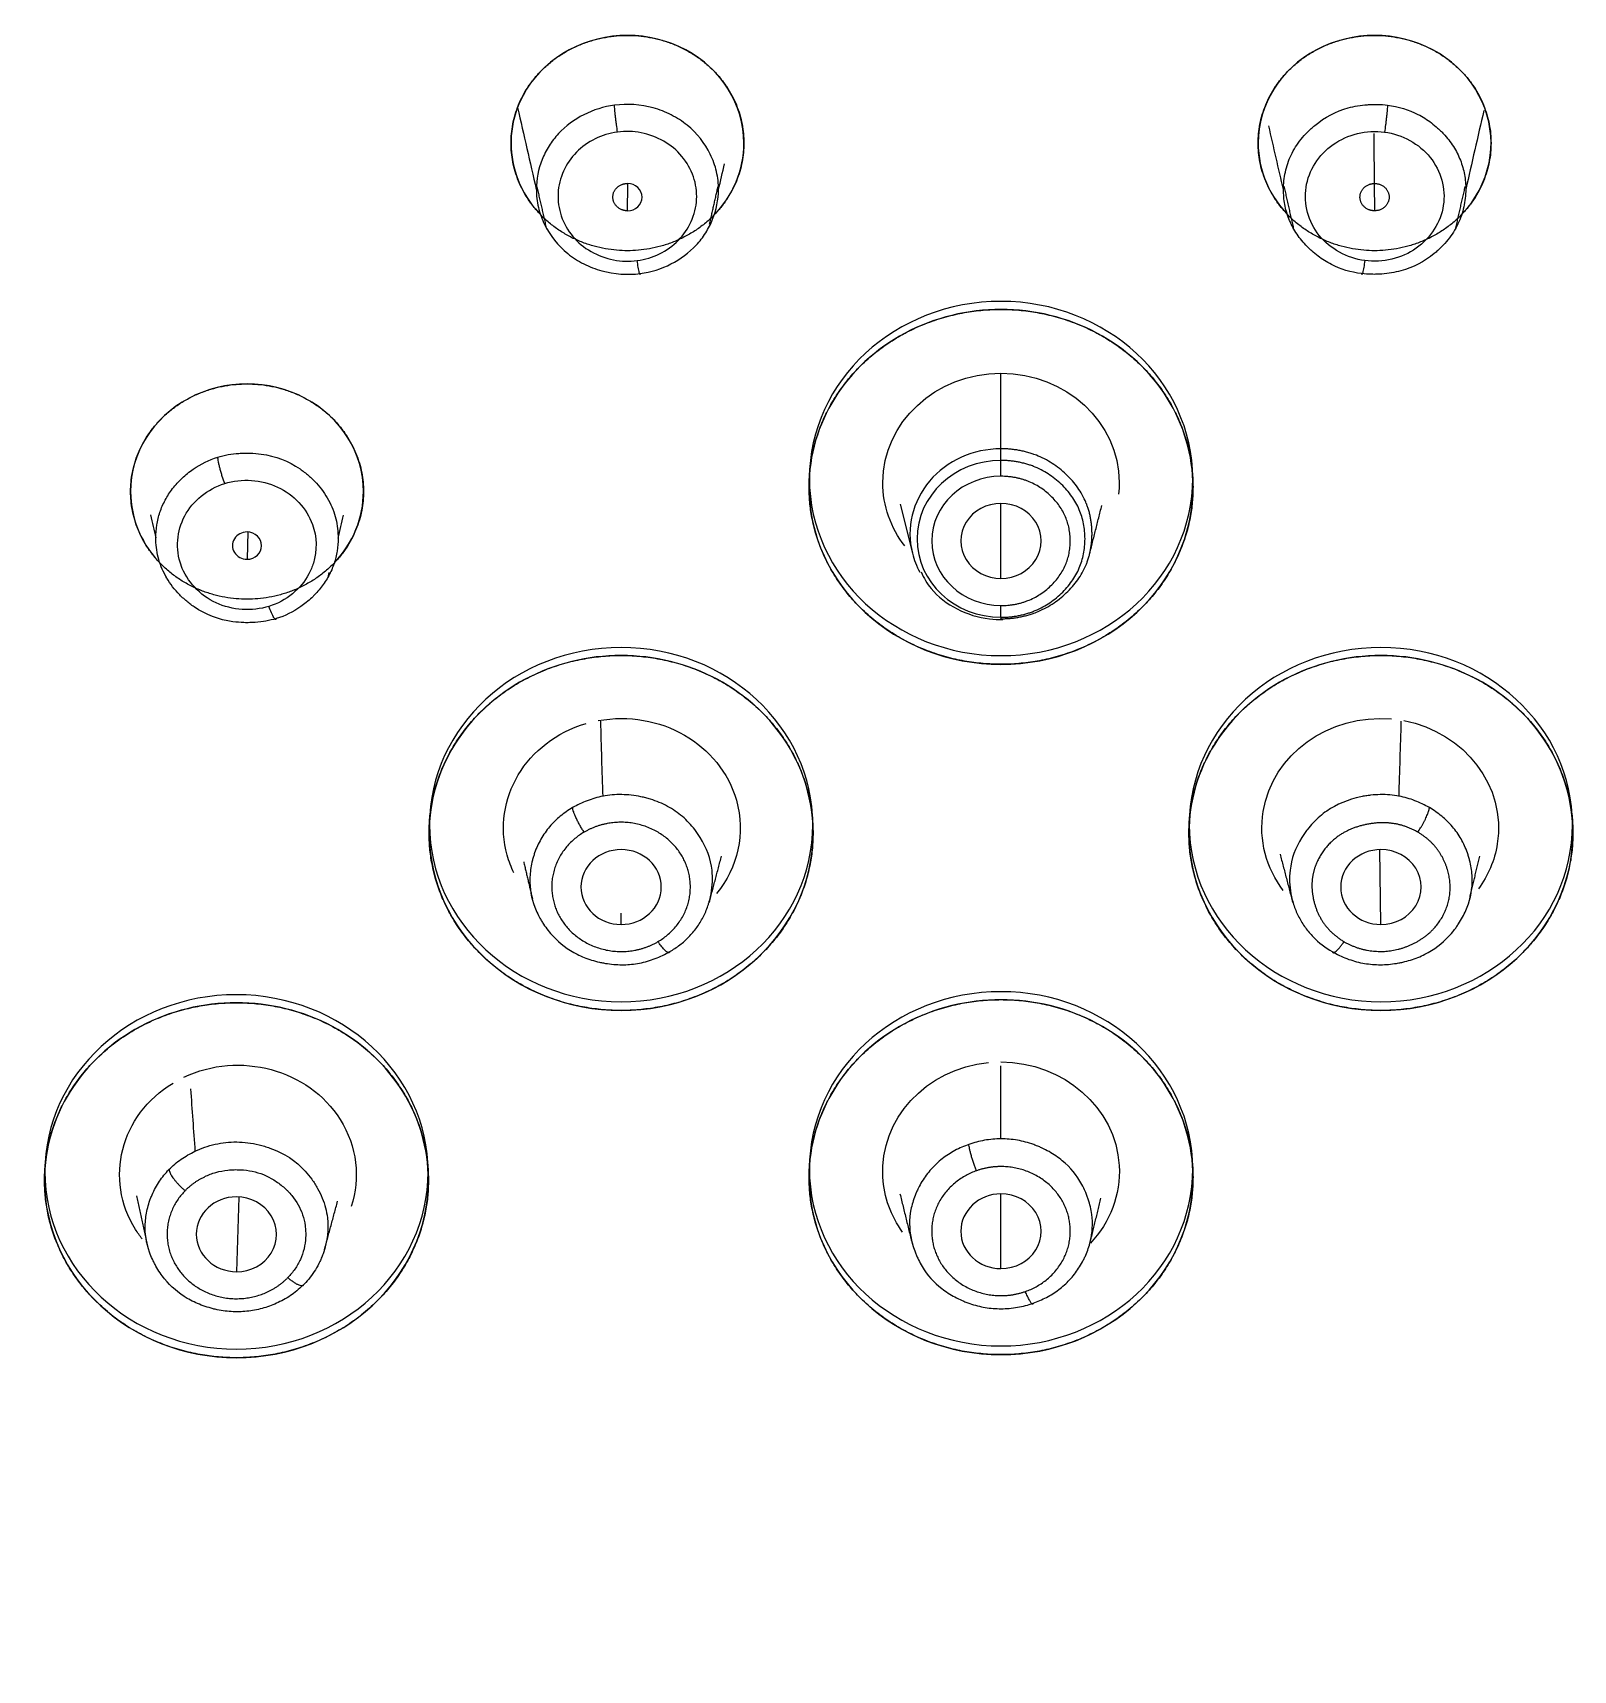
# Model space of a CAD drawing. Header units: millimetres. Extents: x 8883 to 11259, y -10160 to -6800.
# Drawn here: x 9721.85 to 9742.95, y -8362.38 to -8339.94 of the extents above; entities that cross this region are included whole.
import ezdxf

# ---------------------------------------------------------------- set-up
doc = ezdxf.new("R2010")
doc.units = ezdxf.units.MM
doc.layers.add('DIM', color=5, linetype='Continuous', lineweight=13)
doc.styles.add('ARIAL', font='arial.ttf')
doc.dimstyles.get("Standard").update_dxf_attribs({"dimtxt": 15, "dimasz": 15, "dimexe": 0.18, "dimexo": 0.0625, "dimgap": 4, "dimtad": 0, "dimdec": 1, "dimdsep": 46, "dimtxsty": 'ARIAL', "dimcen": 0, "dimclrd": 5, "dimclre": 5, "dimclrt": 5, "dimadec": 0, "dimazin": 0, "dimtfac": 1, "dimtdec": 1, "dimtofl": 0, "dimtmove": 0, "dimatfit": 3, "dimfxl": 1, "dimtolj": 1, "dimtzin": 0, "dimarcsym": 0})

# ---------------------------------------------------------------- blocks, each defined once
blk = doc.blocks.new('*D181')
at = {"layer": 'Defpoints', "color": 0, "transparency": 16777216}
for p in [(9790.112, -8262.466), (9790.112, -8375.129), (9680.114, -8375.98)]:
    blk.add_point(p, dxfattribs=at)
at = {"layer": 'DIM', "color": 5, "lineweight": -2, "transparency": 16777216}
for p, q in [((9680.114, -8375.917), (9680.114, -8262.286)), ((9698.114, -8262.466), (9711.106, -8262.466)), ((9772.112, -8262.466), (9759.12, -8262.466)), ((9790.112, -8375.067), (9790.112, -8262.286))]:
    blk.add_line(p, q, dxfattribs=at)
at = {"layer": 'DIM', "color": 5, "transparency": 16777216}
for points in [[(9698.114, -8259.466), (9698.114, -8265.466), (9680.114, -8262.466)], [(9772.112, -8259.466), (9772.112, -8265.466), (9790.112, -8262.466)]]:
    blk.add_solid(points, dxfattribs=at)
at = {"layer": 'DIM', "color": 5, "transparency": 16777216, "insert": (9735.113, -8262.466), "char_height": 18, "attachment_point": 5, "style": 'ARIAL'}
blk.add_mtext('\\A1;110', dxfattribs=at)
blk = doc.blocks.new('*D185')
at = {"layer": 'Defpoints', "color": 0, "transparency": 16777216}
for p in [(9678.596, -7626.145), (9989.37, -9683.127), (10114.894, -9683.127)]:
    blk.add_point(p, dxfattribs=at)
at = {"layer": 'DIM', "color": 5, "lineweight": -2, "transparency": 16777216}
for p, q in [((9678.658, -7626.145), (10115.074, -7626.145)), ((10114.894, -7644.145), (10114.894, -8614.508)), ((10114.894, -9665.127), (10114.894, -8694.764)), ((9989.433, -9683.127), (10115.074, -9683.127))]:
    blk.add_line(p, q, dxfattribs=at)
at = {"layer": 'DIM', "color": 5, "transparency": 16777216}
for points in [[(10111.894, -7644.145), (10117.894, -7644.145), (10114.894, -7626.145)], [(10111.894, -9665.127), (10117.894, -9665.127), (10114.894, -9683.127)]]:
    blk.add_solid(points, dxfattribs=at)
at = {"layer": 'DIM', "color": 5, "transparency": 16777216, "insert": (10114.894, -8654.636), "char_height": 18, "attachment_point": 5, "rotation": 90, "style": 'ARIAL'}
blk.add_mtext('\\A1;(2280)', dxfattribs=at)

msp = doc.modelspace()

# ---------------------------------------------------------------- linework, layer by layer
at = {"linetype": 'Continuous', "lineweight": 13}
for p, q in [((9740.224, -8342.009), (9740.23, -8342.38)), ((9724.795, -8346.781), (9724.783, -8347.155)), ((9740.317, -8352.159), (9740.301, -8351.133)), ((9729.908, -8352.159), (9729.91, -8352.004)), ((9724.67, -8355.893), (9724.638, -8356.916)), ((9735.112, -8356.874), (9735.112, -8355.85))]:
    msp.add_line(p, q, dxfattribs=at)
at = {"linetype": 'Continuous', "lineweight": 18}
msp.add_line((9733.729, -8346.399), (9733.899, -8347.072), dxfattribs=at)
for centre, major_axis, ratio, start_param, end_param in [((9729.995, -8341.452), (1.595, 0), 0.924527, 0, 3.141593), ((9740.23, -8341.452), (1.595, 0), 0.924527, 0, 3.141593), ((9729.995, -8341.452), (1.595, 0), 0.924527, 3.141593, 3.84369), ((9729.995, -8341.452), (1.595, 0), 0.924527, 5.543046, 6.283185), ((9740.23, -8341.452), (1.595, 0), 0.924527, 3.141593, 3.899502), ((9740.23, -8341.452), (1.595, 0), 0.924527, 5.550213, 6.283185), ((9729.995, -8342.193), (-0.2, 0.002), 0.93556, 1.582187, 4.723777), ((9735.112, -8346.163), (2.63, 0), 0.924527, 0, 3.141593), ((9724.783, -8346.227), (1.595, 0), 0.924527, 0, 3.141593), ((9735.112, -8346.163), (2.63, 0), 0.924527, 3.141593, 6.283185), ((9724.783, -8346.227), (1.595, 0), 0.924527, 3.141593, 3.899502), ((9724.783, -8346.227), (1.595, 0), 0.924527, 5.562632, 6.283185), ((9735.112, -8346.903), (-0.55, 0), 0.934049, 4.712389, 7.853982), ((9735.112, -8346.903), (-0.55, 0), 0.934049, 1.570796, 4.712389), ((9724.783, -8346.968), (-0.2, 0.005), 0.933993, 4.73508, 7.876673), ((9724.783, -8346.968), (-0.2, 0.005), 0.933993, 1.593488, 4.73508), ((9735.112, -8346.806), (1.247, 0), 0.934049, 3.372402, 3.610967), ((9735.112, -8347.681), (0, -0.3), 0.000002, 5.821497, 6.561128), ((9729.908, -8350.905), (2.63, 0), 0.924527, 0, 3.141593), ((9740.317, -8350.905), (2.63, 0), 0.924527, 0, 3.141593), ((9729.908, -8350.905), (2.63, 0), 0.924527, 3.141593, 6.283185), ((9740.317, -8350.905), (2.63, 0), 0.924527, 3.141593, 6.283185), ((9729.908, -8351.646), (-0.55, 0.007), 0.932492, 4.723684, 7.865274), ((9729.908, -8351.646), (-0.55, 0.007), 0.932492, 1.582091, 4.723681), ((9740.316, -8351.646), (-0.55, -0.007), 0.932492, 4.701098, 7.842689), ((9740.317, -8351.646), (-0.55, -0.007), 0.932492, 1.559503, 4.701097), ((9724.638, -8355.663), (2.63, 0), 0.924527, 0, 3.141593), ((9735.112, -8355.621), (2.63, 0), 0.924527, 0, 3.141593), ((9724.638, -8355.663), (2.63, 0), 0.924527, 3.141593, 6.283185), ((9735.112, -8355.621), (2.63, 0), 0.924527, 3.141593, 6.283185), ((9724.638, -8356.404), (-0.55, 0.013), 0.930895, 4.734825, 7.876417), ((9724.638, -8356.404), (-0.55, 0.013), 0.930895, 1.593232, 4.734825), ((9735.112, -8356.362), (-0.55, 0), 0.930945, 4.71239, 7.853982), ((9735.112, -8356.362), (-0.55, 0), 0.930945, 1.570796, 4.712389)]:
    msp.add_ellipse(centre, major_axis=major_axis, ratio=ratio, start_param=start_param, end_param=end_param, dxfattribs=at)
at = {"linetype": 'Continuous', "lineweight": 13}
for centre, major_axis, ratio, start_param, end_param in [((9735.112, -8346.806), (1.247, 0), 0.934049, 1.570796, 3.372402), ((9735.112, -8345.911), (0, -0.3), 0.000011, 1.947352, 2.689117), ((9735.112, -8346.875), (1.15, 0), 0.934049, 1.570796, 4.712388), ((9735.112, -8345.911), (0, 0.3), 0.000014, 4.34718, 5.088945), ((9735.112, -8346.903), (0.948, 0), 0.934049, 1.570797, 4.712388), ((9735.112, -8347.681), (0, 0.3), 0.000009, 3.605415, 4.34718)]:
    msp.add_ellipse(centre, major_axis=major_axis, ratio=ratio, start_param=start_param, end_param=end_param, dxfattribs=at)
at = {"linetype": 'Continuous', "lineweight": 18}
for points, weights, knots in [([(9728.4, -8341.452), (9728.4, -8339.977), (9729.995, -8339.977), (9731.59, -8339.977), (9731.59, -8341.452)], [1, 0.707106782943, 1, 0.707106781187, 1], [0, 0, 0, 0.5, 0.5, 1, 1, 1]), ([(9738.635, -8341.452), (9738.635, -8339.977), (9740.23, -8339.977), (9741.825, -8339.977), (9741.825, -8341.452)], [1, 0.707106783821, 1, 0.707106783821, 1], [0, 0, 0, 0.5, 0.5, 1, 1, 1]), ([(9731.59, -8341.452), (9731.59, -8342.927), (9729.995, -8342.927), (9728.4, -8342.927), (9728.4, -8341.452)], [1, 0.707106783821, 1, 0.707106783821, 1], [0, 0, 0, 0.5, 0.5, 1, 1, 1]), ([(9741.825, -8341.452), (9741.825, -8342.927), (9740.23, -8342.927), (9738.635, -8342.927), (9738.635, -8341.452)], [1, 0.707106782943, 1, 0.707106781187, 1], [0, 0, 0, 0.5, 0.5, 1, 1, 1]), ([(9740.23, -8342.38), (9740.146, -8342.38), (9740.029, -8342.269), (9740.031, -8342.112), (9740.15, -8342.006), (9740.23, -8342.006)], [1, 0.922369618366, 0.922369618366, 0.922369618366, 0.922369618366, 0.99381618927], [0, 0, 0, 0.252567, 0.505134, 0.757701, 1, 1, 1]), ([(9740.23, -8342.006), (9740.43, -8342.006), (9740.43, -8342.193), (9740.43, -8342.38), (9740.23, -8342.38)], [1, 0.707107241602, 1, 0.707106781187, 1], [0, 0, 0, 0.5, 0.5, 1, 1, 1]), ([(9732.482, -8346.163), (9732.482, -8343.731), (9735.112, -8343.731), (9737.743, -8343.731), (9737.743, -8346.163)], [1, 0.707106781187, 1, 0.707106781187, 1], [0, 0, 0, 0.5, 0.5, 1, 1, 1]), ([(9723.188, -8346.227), (9723.188, -8344.752), (9724.783, -8344.752), (9726.379, -8344.752), (9726.379, -8346.227)], [1, 0.70710717705, 1, 0.70710717705, 1], [0, 0, 0, 0.5, 0.5, 1, 1, 1]), ([(9737.743, -8346.163), (9737.743, -8348.594), (9735.112, -8348.594), (9732.482, -8348.594), (9732.482, -8346.163)], [1, 0.707106781187, 1, 0.707106781187, 1], [0, 0, 0, 0.5, 0.5, 1, 1, 1]), ([(9726.379, -8346.227), (9726.379, -8347.702), (9724.783, -8347.702), (9723.188, -8347.702), (9723.188, -8346.227)], [1, 0.707106913141, 1, 0.707106781187, 1], [0, 0, 0, 0.5, 0.5, 1, 1, 1]), ([(9727.277, -8350.905), (9727.277, -8348.473), (9729.908, -8348.473), (9732.538, -8348.473), (9732.538, -8350.905)], [1, 0.707106781187, 1, 0.707106781187, 1], [0, 0, 0, 0.5, 0.5, 1, 1, 1]), ([(9737.686, -8350.905), (9737.686, -8348.473), (9740.317, -8348.473), (9742.947, -8348.473), (9742.947, -8350.905)], [1, 0.707106781187, 1, 0.707106781187, 1], [0, 0, 0, 0.5, 0.5, 1, 1, 1]), ([(9730.413, -8352.394), (9731.083, -8352.001), (9730.789, -8351.316), (9730.494, -8350.63), (9729.718, -8350.776)], [1, 0.76806146692, 1, 0.768061466921, 1], [0, 0, 0, 0.5, 0.5, 1, 1, 1]), ([(9732.538, -8350.905), (9732.538, -8353.337), (9729.908, -8353.337), (9727.277, -8353.337), (9727.277, -8350.905)], [1, 0.707106781187, 1, 0.707106781187, 1], [0, 0, 0, 0.5, 0.5, 1, 1, 1]), ([(9729.402, -8350.894), (9728.731, -8351.286), (9729.026, -8351.972), (9729.321, -8352.658), (9730.097, -8352.512)], [1, 0.76804638972, 1, 0.76804638972, 1], [0, 0, 0, 0.5, 0.5, 1, 1, 1]), ([(9742.947, -8350.905), (9742.947, -8353.337), (9740.317, -8353.337), (9737.686, -8353.337), (9737.686, -8350.905)], [1, 0.707106781187, 1, 0.707106781187, 1], [0, 0, 0, 0.5, 0.5, 1, 1, 1]), ([(9722.008, -8355.663), (9722.008, -8353.231), (9724.638, -8353.231), (9727.269, -8353.231), (9727.269, -8355.663)], [1, 0.707106907034, 1, 0.707106781187, 1], [0, 0, 0, 0.5, 0.5, 1, 1, 1]), ([(9732.482, -8355.621), (9732.482, -8353.189), (9735.112, -8353.189), (9737.743, -8353.189), (9737.743, -8355.621)], [1, 0.707106781187, 1, 0.707106781187, 1], [0, 0, 0, 0.5, 0.5, 1, 1, 1]), ([(9734.778, -8355.533), (9734.036, -8355.793), (9734.178, -8356.518), (9734.32, -8357.244), (9735.112, -8357.244)], [1, 0.767887182455, 1, 0.767887182455, 1], [0, 0, 0, 0.5, 0.5, 1, 1, 1]), ([(9735.447, -8357.187), (9736.188, -8356.927), (9736.046, -8356.202), (9735.904, -8355.476), (9735.112, -8355.476)], [1, 0.767908814175, 1, 0.767908814178, 1], [0, 0, 0, 0.5, 0.5, 1, 1, 1]), ([(9727.269, -8355.663), (9727.269, -8358.095), (9724.638, -8358.095), (9722.008, -8358.095), (9722.008, -8355.663)], [1, 0.70710715873, 1, 0.70710715873, 1], [0, 0, 0, 0.5, 0.5, 1, 1, 1]), ([(9723.934, -8355.807), (9723.402, -8356.351), (9723.884, -8356.938), (9724.366, -8357.525), (9725.071, -8357.19)], [1, 0.767956303945, 1, 0.767956303945, 1], [0, 0, 0, 0.5, 0.5, 1, 1, 1]), ([(9737.743, -8355.621), (9737.743, -8358.053), (9735.112, -8358.053), (9732.482, -8358.053), (9732.482, -8355.621)], [1, 0.707106781187, 1, 0.707106781187, 1], [0, 0, 0, 0.5, 0.5, 1, 1, 1])]:
    msp.add_rational_spline(points, weights, degree=2, knots=knots, dxfattribs=at)
for points, degree in [([(9728.489, -8340.967), (9728.575, -8341.34), (9728.66, -8341.714), (9728.746, -8342.087)], 3), ([(9741.727, -8341.006), (9741.644, -8341.366), (9741.561, -8341.727), (9741.479, -8342.087)], 3), ([(9729.859, -8341.302), (9729.749, -8341.317), (9729.548, -8341.377), (9729.28, -8341.568), (9729.101, -8341.826), (9729.024, -8342.139), (9729.069, -8342.456), (9729.232, -8342.744), (9729.484, -8342.954), (9729.805, -8343.071), (9730.018, -8343.077), (9730.128, -8343.062)], 3), ([(9730.128, -8343.062), (9730.237, -8343.047), (9730.439, -8342.987), (9730.706, -8342.797), (9730.885, -8342.538), (9730.962, -8342.225), (9730.918, -8341.909), (9730.754, -8341.621), (9730.503, -8341.411), (9730.181, -8341.293), (9729.969, -8341.288), (9729.859, -8341.302)], 3), ([(9731.243, -8342.09), (9731.27, -8341.972), (9731.297, -8341.854), (9731.324, -8341.735)], 3), ([(9728.754, -8342.051), (9728.886, -8342.633)], 1), ([(9731.12, -8342.563), (9731.237, -8342.046)], 1), ([(9738.987, -8342.043), (9739.121, -8342.633)], 1), ([(9741.339, -8342.633), (9741.472, -8342.049)], 1), ([(9723.463, -8346.548), (9723.486, -8346.652), (9723.51, -8346.756), (9723.534, -8346.86)], 3), ([(9726.031, -8346.867), (9726.055, -8346.761), (9726.08, -8346.655), (9726.104, -8346.55)], 3), ([(9736.324, -8347.09), (9736.493, -8346.419)], 1), ([(9723.669, -8347.387), (9723.674, -8347.407)], 1), ([(9725.893, -8347.407), (9725.909, -8347.338)], 1), ([(9729.66, -8350.404), (9729.649, -8350.06), (9729.639, -8349.716), (9729.629, -8349.372)], 3), ([(9740.565, -8350.404), (9740.575, -8350.061), (9740.585, -8349.718), (9740.596, -8349.375)], 3), ([(9728.573, -8351.3), (9728.692, -8351.804)], 1), ([(9731.116, -8351.857), (9731.283, -8351.222)], 1), ([(9738.935, -8351.196), (9739.108, -8351.857)], 1), ([(9741.533, -8351.804), (9741.67, -8351.222)], 1), ([(9735.112, -8355.098), (9735.112, -8354.764), (9735.112, -8354.429), (9735.112, -8354.095)], 3), ([(9724.009, -8354.411), (9724.03, -8354.696), (9724.05, -8354.981), (9724.07, -8355.266)], 3), ([(9723.269, -8355.877), (9723.416, -8356.545)], 1), ([(9725.844, -8356.615), (9726.024, -8355.952)], 1), ([(9733.728, -8355.85), (9733.899, -8356.547)], 1), ([(9736.325, -8356.547), (9736.482, -8355.909)], 1)]:
    msp.add_open_spline(points, degree=degree, dxfattribs=at)
at = {"linetype": 'Continuous', "lineweight": 13}
for points, degree, knots in [([(9729.818, -8340.933), (9729.524, -8340.972), (9729.246, -8341.114), (9729.002, -8341.375), (9728.958, -8341.432), (9728.883, -8341.551), (9728.851, -8341.614), (9728.774, -8341.809), (9728.747, -8341.948), (9728.747, -8342.087)], 3, [0, 0, 0, 0, 0.5, 0.5, 0.625, 0.625, 0.75, 0.75, 1, 1, 1, 1]), ([(9731.242, -8342.09), (9731.243, -8342.049), (9731.24, -8342.007), (9731.231, -8341.924), (9731.224, -8341.883), (9731.196, -8341.761), (9731.167, -8341.682), (9731.056, -8341.455), (9730.947, -8341.317), (9730.779, -8341.181), (9730.744, -8341.155), (9730.671, -8341.108), (9730.557, -8341.042), (9730.267, -8340.93), (9729.994, -8340.91), (9729.818, -8340.933)], 3, [0, 0, 0, 0, 0.0625, 0.0625, 0.125, 0.125, 0.25, 0.25, 0.5, 0.5, 0.5625, 0.5625, 0.625, 0.75, 1, 1, 1, 1]), ([(9729.859, -8341.302), (9729.854, -8341.272), (9729.847, -8341.219), (9729.837, -8341.145), (9729.831, -8341.09), (9729.825, -8341.039), (9729.821, -8340.995), (9729.819, -8340.959), (9729.818, -8340.941), (9729.818, -8340.933)], 3, [0, 0, 0, 0, 0.250068, 0.375103, 0.500137, 0.625171, 0.750205, 0.875239, 1, 1, 1, 1]), ([(9738.982, -8342.09), (9738.982, -8342.01), (9738.99, -8341.929), (9739.025, -8341.77), (9739.051, -8341.692), (9739.123, -8341.541), (9739.169, -8341.469), (9739.251, -8341.366), (9739.28, -8341.333), (9739.32, -8341.294), (9739.328, -8341.286), (9739.344, -8341.27), (9739.352, -8341.262), (9739.378, -8341.239), (9739.531, -8341.107), (9739.778, -8340.977), (9740.062, -8340.929), (9740.188, -8340.923), (9740.223, -8340.923), (9740.246, -8340.922), (9740.258, -8340.923), (9740.317, -8340.924), (9740.362, -8340.927), (9740.407, -8340.932)], 3, [0, 0, 0, 0, 0.125, 0.125, 0.25, 0.25, 0.375, 0.375, 0.4375, 0.4375, 0.453125, 0.453125, 0.46875, 0.46875, 0.5, 0.75, 0.875, 0.90625, 0.921875, 0.921875, 0.9375, 0.9375, 1, 1, 1, 1]), ([(9740.407, -8340.933), (9740.407, -8340.941), (9740.406, -8340.959), (9740.403, -8340.995), (9740.399, -8341.039), (9740.394, -8341.09), (9740.388, -8341.145), (9740.378, -8341.219), (9740.371, -8341.272), (9740.366, -8341.302)], 3, [0, 0, 0, 0, 0.124784, 0.249841, 0.374898, 0.499955, 0.625012, 0.750069, 1, 1, 1, 1]), ([(9740.407, -8340.932), (9740.557, -8340.951), (9740.766, -8341.015), (9740.98, -8341.15), (9741.065, -8341.221), (9741.107, -8341.259), (9741.121, -8341.272), (9741.148, -8341.298), (9741.161, -8341.312), (9741.225, -8341.38), (9741.271, -8341.438), (9741.348, -8341.559), (9741.38, -8341.622), (9741.43, -8341.752), (9741.449, -8341.818), (9741.473, -8341.952), (9741.479, -8342.02), (9741.479, -8342.087)], 3, [0, 0, 0, 0, 0.25, 0.375, 0.4375, 0.4375, 0.46875, 0.46875, 0.5, 0.5, 0.625, 0.625, 0.75, 0.75, 0.875, 0.875, 1, 1, 1, 1]), ([(9730.171, -8343.24), (9730.171, -8343.245), (9730.17, -8343.253), (9730.167, -8343.255), (9730.163, -8343.246), (9730.157, -8343.226), (9730.15, -8343.195), (9730.14, -8343.142), (9730.132, -8343.094), (9730.128, -8343.062)], 3, [0, 0, 0, 0, 0.124785, 0.249815, 0.374846, 0.499877, 0.624908, 0.749938, 1, 1, 1, 1]), ([(9740.097, -8343.062), (9740.092, -8343.094), (9740.084, -8343.142), (9740.074, -8343.195), (9740.067, -8343.226), (9740.062, -8343.246), (9740.057, -8343.255), (9740.055, -8343.253), (9740.054, -8343.245), (9740.054, -8343.24)], 3, [0, 0, 0, 0, 0.249925, 0.374978, 0.500032, 0.625085, 0.750139, 0.875193, 1, 1, 1, 1]), ([(9724.383, -8345.755), (9724.474, -8345.727), (9724.594, -8345.706), (9724.722, -8345.701), (9724.773, -8345.7), (9724.8, -8345.7), (9724.877, -8345.703), (9725.128, -8345.724), (9725.395, -8345.826), (9725.607, -8345.99), (9725.662, -8346.04), (9725.698, -8346.075), (9725.716, -8346.093), (9725.799, -8346.184), (9725.856, -8346.262), (9725.945, -8346.427), (9725.978, -8346.513), (9726.021, -8346.688), (9726.031, -8346.777), (9726.031, -8346.867)], 3, [0, 0, 0, 0, 0.125, 0.15625, 0.15625, 0.1875, 0.1875, 0.25, 0.5, 0.5625, 0.59375, 0.59375, 0.625, 0.625, 0.75, 0.75, 0.875, 0.875, 1, 1, 1, 1]), ([(9723.534, -8346.86), (9723.534, -8346.802), (9723.538, -8346.743), (9723.557, -8346.626), (9723.571, -8346.568), (9723.609, -8346.454), (9723.633, -8346.398), (9723.691, -8346.29), (9723.725, -8346.237), (9723.784, -8346.162), (9723.815, -8346.125), (9723.849, -8346.089), (9723.872, -8346.066), (9723.883, -8346.054), (9723.943, -8345.998), (9724.094, -8345.875), (9724.262, -8345.792), (9724.383, -8345.755)], 3, [0, 0, 0, 0, 0.125, 0.125, 0.25, 0.25, 0.375, 0.375, 0.5, 0.5, 0.5625, 0.59375, 0.59375, 0.625, 0.625, 0.75, 1, 1, 1, 1]), ([(9724.477, -8346.117), (9724.466, -8346.088), (9724.449, -8346.037), (9724.428, -8345.965), (9724.413, -8345.912), (9724.401, -8345.863), (9724.392, -8345.819), (9724.386, -8345.784), (9724.384, -8345.766), (9724.384, -8345.758)], 3, [0, 0, 0, 0, 0.250088, 0.375133, 0.500177, 0.625221, 0.750265, 0.87531, 1, 1, 1, 1]), ([(9723.879, -8347.236), (9723.801, -8347.017), (9723.838, -8346.518), (9724.242, -8346.19), (9724.477, -8346.117)], 3, [0, 0, 0, 0, 0.498935, 1, 1, 1, 1]), ([(9724.477, -8346.117), (9724.712, -8346.044), (9725.247, -8346.079), (9725.737, -8346.605), (9725.744, -8347.036), (9725.692, -8347.208)], 3, [0, 0, 0, 0, 0.360726, 0.721452, 1, 1, 1, 1]), ([(9725.182, -8347.965), (9725.181, -8347.97), (9725.179, -8347.978), (9725.173, -8347.981), (9725.163, -8347.974), (9725.15, -8347.955), (9725.135, -8347.926), (9725.112, -8347.876), (9725.095, -8347.831), (9725.084, -8347.8)], 3, [0, 0, 0, 0, 0.124712, 0.249753, 0.374794, 0.499835, 0.624876, 0.749918, 1, 1, 1, 1]), ([(9729.659, -8350.402), (9729.585, -8350.416), (9729.513, -8350.437), (9729.374, -8350.489), (9729.307, -8350.521), (9729.244, -8350.558)], 3, [0, 0, 0, 0, 0.5, 0.5, 1, 1, 1, 1]), ([(9731.153, -8351.416), (9731.135, -8351.261), (9731.08, -8351.11), (9730.979, -8350.947), (9730.967, -8350.928), (9730.942, -8350.893), (9730.905, -8350.842), (9730.81, -8350.731), (9730.655, -8350.598), (9730.473, -8350.499), (9730.331, -8350.448), (9730.257, -8350.427), (9730.224, -8350.419), (9730.202, -8350.414), (9730.191, -8350.411), (9730.092, -8350.391), (9730.003, -8350.381), (9729.829, -8350.378), (9729.743, -8350.386), (9729.659, -8350.402)], 3, [0, 0, 0, 0, 0.25, 0.25, 0.28125, 0.28125, 0.3125, 0.375, 0.5, 0.625, 0.6875, 0.71875, 0.734375, 0.734375, 0.75, 0.75, 0.875, 0.875, 1, 1, 1, 1]), ([(9740.565, -8350.402), (9740.482, -8350.386), (9740.396, -8350.378), (9740.264, -8350.38), (9740.22, -8350.383), (9740.153, -8350.391), (9740.12, -8350.395), (9740.087, -8350.401), (9740.064, -8350.405), (9740.053, -8350.407), (9739.866, -8350.447), (9739.632, -8350.544), (9739.415, -8350.731), (9739.32, -8350.843), (9739.282, -8350.894), (9739.263, -8350.921), (9739.257, -8350.93), (9739.245, -8350.948), (9739.147, -8351.101), (9739.09, -8351.26), (9739.072, -8351.416)], 3, [0, 0, 0, 0, 0.125, 0.125, 0.1875, 0.1875, 0.21875, 0.234375, 0.234375, 0.25, 0.25, 0.5, 0.625, 0.6875, 0.71875, 0.71875, 0.734375, 0.734375, 0.75, 1, 1, 1, 1]), ([(9740.981, -8350.558), (9740.918, -8350.521), (9740.851, -8350.489), (9740.712, -8350.436), (9740.64, -8350.416), (9740.565, -8350.402)], 3, [0, 0, 0, 0, 0.5, 0.5, 1, 1, 1, 1]), ([(9729.244, -8350.558), (9729.184, -8350.593), (9729.128, -8350.632), (9729.022, -8350.719), (9728.973, -8350.767), (9728.884, -8350.872), (9728.844, -8350.928), (9728.775, -8351.048), (9728.746, -8351.112), (9728.717, -8351.195), (9728.712, -8351.212), (9728.702, -8351.246), (9728.697, -8351.263), (9728.684, -8351.314), (9728.663, -8351.417), (9728.656, -8351.517), (9728.658, -8351.583)], 3, [0, 0, 0, 0, 0.166667, 0.166667, 0.333333, 0.333333, 0.5, 0.5, 0.666667, 0.666667, 0.708333, 0.708333, 0.75, 0.75, 0.833333, 1, 1, 1, 1]), ([(9729.402, -8350.894), (9729.393, -8350.88), (9729.383, -8350.866), (9729.365, -8350.836), (9729.355, -8350.82), (9729.337, -8350.788), (9729.328, -8350.771), (9729.31, -8350.738), (9729.302, -8350.721), (9729.287, -8350.689), (9729.28, -8350.673), (9729.268, -8350.644), (9729.263, -8350.63), (9729.254, -8350.605), (9729.251, -8350.594), (9729.246, -8350.574), (9729.245, -8350.566), (9729.244, -8350.558)], 3, [0, 0, 0, 0, 0.125, 0.125, 0.25, 0.25, 0.375, 0.375, 0.5, 0.5, 0.625, 0.625, 0.75, 0.75, 0.875, 0.875, 1, 1, 1, 1]), ([(9741.567, -8351.583), (9741.567, -8351.583), (9741.569, -8351.517), (9741.562, -8351.417), (9741.541, -8351.314), (9741.528, -8351.262), (9741.523, -8351.245), (9741.513, -8351.211), (9741.507, -8351.194), (9741.478, -8351.111), (9741.449, -8351.047), (9741.38, -8350.928), (9741.341, -8350.871), (9741.252, -8350.767), (9741.203, -8350.719), (9741.097, -8350.632), (9741.04, -8350.593), (9740.981, -8350.558)], 3, [0, 0, 0, 0, 0.000042, 0.166702, 0.250032, 0.250032, 0.291696, 0.291696, 0.333361, 0.333361, 0.500021, 0.500021, 0.666681, 0.666681, 0.83334, 0.83334, 1, 1, 1, 1]), ([(9740.823, -8350.894), (9740.496, -8350.707), (9740.106, -8350.791), (9739.718, -8350.874), (9739.413, -8351.321), (9739.384, -8351.486)], 2, [0, 0, 0, 0.40001, 0.40001, 0.80002, 1, 1, 1]), ([(9724.07, -8355.266), (9724.157, -8355.225), (9724.249, -8355.192), (9724.441, -8355.149), (9724.54, -8355.138), (9724.743, -8355.14), (9724.845, -8355.152), (9724.96, -8355.18), (9724.973, -8355.183), (9724.998, -8355.19), (9725.011, -8355.194), (9725.049, -8355.205), (9725.122, -8355.23), (9725.377, -8355.338), (9725.594, -8355.522), (9725.726, -8355.731), (9725.774, -8355.819), (9725.795, -8355.863), (9725.85, -8355.997), (9725.873, -8356.086), (9725.884, -8356.177)], 3, [0, 0, 0, 0, 0.125, 0.125, 0.25, 0.25, 0.375, 0.375, 0.390625, 0.390625, 0.40625, 0.40625, 0.4375, 0.5, 0.75, 0.8125, 0.8125, 0.875, 0.875, 1, 1, 1, 1]), ([(9735.112, -8355.096), (9735.037, -8355.096), (9734.961, -8355.103), (9734.814, -8355.129), (9734.742, -8355.148), (9734.673, -8355.172)], 3, [0, 0, 0, 0, 0.5, 0.5, 1, 1, 1, 1]), ([(9736.356, -8356.131), (9736.347, -8356.062), (9736.326, -8355.976), (9736.295, -8355.889), (9736.282, -8355.854), (9736.275, -8355.837), (9736.253, -8355.786), (9736.173, -8355.622), (9736.017, -8355.432), (9735.806, -8355.288), (9735.704, -8355.236), (9735.651, -8355.211), (9735.633, -8355.204), (9735.596, -8355.189), (9735.578, -8355.182), (9735.487, -8355.149), (9735.412, -8355.129), (9735.262, -8355.102), (9735.187, -8355.096), (9735.112, -8355.096)], 3, [0, 0, 0, 0, 0.125, 0.15625, 0.15625, 0.1875, 0.1875, 0.25, 0.5, 0.625, 0.6875, 0.6875, 0.71875, 0.71875, 0.75, 0.75, 0.875, 0.875, 1, 1, 1, 1]), ([(9723.714, -8355.518), (9723.765, -8355.465), (9723.82, -8355.418), (9723.94, -8355.334), (9724.004, -8355.298), (9724.07, -8355.266)], 3, [0, 0, 0, 0, 0.5, 0.5, 1, 1, 1, 1]), ([(9734.673, -8355.172), (9734.607, -8355.195), (9734.543, -8355.223), (9734.42, -8355.289), (9734.362, -8355.327), (9734.253, -8355.412), (9734.202, -8355.46), (9734.109, -8355.564), (9734.067, -8355.621), (9734.011, -8355.711), (9733.994, -8355.743), (9733.97, -8355.791), (9733.963, -8355.807), (9733.948, -8355.839), (9733.915, -8355.92), (9733.891, -8356.001), (9733.878, -8356.066), (9733.878, -8356.066)], 3, [0, 0, 0, 0, 0.16666, 0.16666, 0.333319, 0.333319, 0.499979, 0.499979, 0.666639, 0.666639, 0.749969, 0.749969, 0.791634, 0.791634, 0.833299, 0.999958, 1, 1, 1, 1]), ([(9734.778, -8355.533), (9734.772, -8355.518), (9734.766, -8355.502), (9734.753, -8355.469), (9734.747, -8355.452), (9734.735, -8355.417), (9734.728, -8355.399), (9734.717, -8355.363), (9734.711, -8355.345), (9734.701, -8355.31), (9734.697, -8355.294), (9734.689, -8355.262), (9734.685, -8355.248), (9734.68, -8355.221), (9734.677, -8355.209), (9734.674, -8355.189), (9734.673, -8355.18), (9734.673, -8355.172)], 3, [0, 0, 0, 0, 0.125, 0.125, 0.25, 0.25, 0.375, 0.375, 0.5, 0.5, 0.625, 0.625, 0.75, 0.75, 0.875, 0.875, 1, 1, 1, 1]), ([(9723.389, -8356.261), (9723.389, -8356.261), (9723.392, -8356.195), (9723.405, -8356.096), (9723.434, -8355.996), (9723.45, -8355.946), (9723.456, -8355.929), (9723.469, -8355.895), (9723.476, -8355.879), (9723.511, -8355.798), (9723.544, -8355.736), (9723.622, -8355.62), (9723.665, -8355.567), (9723.714, -8355.518)], 3, [0, 0, 0, 0, 0.000063, 0.250047, 0.375039, 0.375039, 0.437535, 0.437535, 0.500031, 0.500031, 0.750016, 0.750016, 1, 1, 1, 1]), ([(9724.203, -8355.613), (9724.252, -8355.59), (9724.303, -8355.571), (9724.409, -8355.541), (9724.464, -8355.531), (9724.535, -8355.523), (9724.549, -8355.522), (9724.578, -8355.52), (9724.592, -8355.519), (9724.635, -8355.518), (9724.721, -8355.519), (9724.911, -8355.543), (9725.107, -8355.622), (9725.24, -8355.719), (9725.293, -8355.765), (9725.303, -8355.774), (9725.323, -8355.793), (9725.353, -8355.822), (9725.38, -8355.851), (9725.396, -8355.872)], 3, [0, 0, 0, 0, 0.125, 0.125, 0.25, 0.25, 0.28125, 0.28125, 0.3125, 0.3125, 0.375, 0.5, 0.75, 0.875, 0.875, 0.90625, 0.90625, 0.9375, 1, 1, 1, 1]), ([(9725.341, -8356.998), (9725.354, -8357.009), (9725.367, -8357.019), (9725.393, -8357.039), (9725.406, -8357.049), (9725.432, -8357.066), (9725.445, -8357.074), (9725.469, -8357.087), (9725.481, -8357.092), (9725.503, -8357.101), (9725.512, -8357.104), (9725.53, -8357.107), (9725.537, -8357.107), (9725.549, -8357.105), (9725.554, -8357.102), (9725.561, -8357.096), (9725.564, -8357.091), (9725.565, -8357.086)], 3, [0, 0, 0, 0, 0.125, 0.125, 0.25, 0.25, 0.375, 0.375, 0.5, 0.5, 0.625, 0.625, 0.75, 0.75, 0.875, 0.875, 1, 1, 1, 1])]:
    msp.add_open_spline(points, degree=degree, knots=knots, dxfattribs=at)
for points, degree in [([(9738.982, -8342.09), (9738.915, -8341.799), (9738.848, -8341.508), (9738.781, -8341.217)], 3), ([(9740.23, -8342.006), (9740.228, -8341.778), (9740.225, -8341.551), (9740.223, -8341.323)], 3), ([(9729.995, -8342.38), (9730.001, -8342.007)], 1), ([(9735.112, -8345.641), (9735.112, -8344.619)], 1), ([(9735.112, -8347.417), (9735.112, -8346.395)], 1)]:
    msp.add_open_spline(points, degree=degree, dxfattribs=at)
at = {"linetype": 'Continuous', "lineweight": 18}
for points, degree, knots in [([(9740.097, -8343.062), (9739.974, -8343.046), (9739.736, -8342.966), (9739.451, -8342.731), (9739.29, -8342.41), (9739.266, -8342.055), (9739.395, -8341.72), (9739.731, -8341.364), (9740.121, -8341.27), (9740.366, -8341.302)], 3, [0, 0, 0, 0, 0.125, 0.25, 0.375, 0.5, 0.625, 0.75, 1, 1, 1, 1]), ([(9740.366, -8341.302), (9740.611, -8341.335), (9740.958, -8341.526), (9741.174, -8341.955), (9741.197, -8342.31), (9741.068, -8342.645), (9740.816, -8342.912), (9740.473, -8343.064), (9740.22, -8343.079), (9740.097, -8343.062)], 3, [0, 0, 0, 0, 0.25, 0.375, 0.5, 0.625, 0.75, 0.875, 1, 1, 1, 1]), ([(9728.747, -8342.087), (9728.746, -8342.129), (9728.749, -8342.17), (9728.758, -8342.253), (9728.766, -8342.293), (9728.794, -8342.415), (9728.823, -8342.494), (9728.935, -8342.72), (9729.043, -8342.857), (9729.211, -8342.993), (9729.246, -8343.019), (9729.319, -8343.066), (9729.433, -8343.131), (9729.557, -8343.179), (9729.814, -8343.25), (9729.995, -8343.263), (9730.171, -8343.24)], 3, [0, 0, 0, 0, 0.0625, 0.0625, 0.125, 0.125, 0.25, 0.25, 0.5, 0.5, 0.5625, 0.5625, 0.625, 0.75, 0.75, 1, 1, 1, 1]), ([(9730.171, -8343.24), (9730.318, -8343.22), (9730.461, -8343.175), (9730.721, -8343.043), (9730.839, -8342.955), (9730.985, -8342.799), (9731.029, -8342.743), (9731.104, -8342.624), (9731.136, -8342.562), (9731.214, -8342.367), (9731.241, -8342.228), (9731.242, -8342.09)], 3, [0, 0, 0, 0, 0.25, 0.25, 0.5, 0.5, 0.625, 0.625, 0.75, 0.75, 1, 1, 1, 1]), ([(9740.053, -8343.241), (9739.904, -8343.223), (9739.697, -8343.16), (9739.483, -8343.025), (9739.397, -8342.954), (9739.355, -8342.917), (9739.341, -8342.904), (9739.314, -8342.877), (9739.301, -8342.864), (9739.236, -8342.796), (9739.191, -8342.738), (9739.114, -8342.617), (9739.082, -8342.554), (9739.031, -8342.425), (9739.012, -8342.359), (9738.988, -8342.225), (9738.982, -8342.158), (9738.982, -8342.09)], 3, [0, 0, 0, 0, 0.25, 0.375, 0.4375, 0.4375, 0.46875, 0.46875, 0.5, 0.5, 0.625, 0.625, 0.75, 0.75, 0.875, 0.875, 1, 1, 1, 1]), ([(9741.479, -8342.087), (9741.479, -8342.168), (9741.47, -8342.248), (9741.435, -8342.407), (9741.408, -8342.485), (9741.335, -8342.636), (9741.289, -8342.709), (9741.207, -8342.811), (9741.177, -8342.844), (9741.129, -8342.892), (9741.113, -8342.908), (9741.08, -8342.938), (9740.928, -8343.069), (9740.681, -8343.197), (9740.398, -8343.244), (9740.283, -8343.25), (9740.236, -8343.251), (9740.213, -8343.251), (9740.143, -8343.249), (9740.098, -8343.246), (9740.053, -8343.241)], 3, [0, 0, 0, 0, 0.125, 0.125, 0.25, 0.25, 0.375, 0.375, 0.4375, 0.4375, 0.46875, 0.46875, 0.5, 0.75, 0.875, 0.90625, 0.90625, 0.9375, 0.9375, 1, 1, 1, 1]), ([(9737.738, -8346.048), (9737.738, -8344.711), (9736.556, -8343.622), (9733.668, -8343.621), (9732.487, -8344.705), (9732.487, -8346.048)], 3, [0, 0, 0, 0, 0.5, 0.5, 1, 1, 1, 1]), ([(9733.795, -8346.973), (9733.604, -8346.727), (9733.492, -8346.425), (9733.494, -8345.279), (9734.216, -8344.607), (9735.112, -8344.607)], 3, [0, 0, 0, 0, 0.282382, 0.282382, 1, 1, 1, 1]), ([(9735.112, -8344.607), (9736.002, -8344.607), (9736.73, -8345.278), (9736.732, -8346.156), (9736.729, -8346.21), (9736.723, -8346.263)], 3, [0, 0, 0, 0, 0.937839, 0.937839, 1, 1, 1, 1]), ([(9732.487, -8346.048), (9732.487, -8347.386), (9733.668, -8348.475), (9736.556, -8348.476), (9737.738, -8347.392), (9737.738, -8346.048)], 3, [0, 0, 0, 0, 0.5, 0.5, 1, 1, 1, 1]), ([(9725.183, -8347.968), (9725.092, -8347.996), (9724.972, -8348.017), (9724.845, -8348.023), (9724.794, -8348.024), (9724.767, -8348.024), (9724.69, -8348.021), (9724.439, -8348.001), (9724.173, -8347.899), (9723.961, -8347.736), (9723.906, -8347.686), (9723.869, -8347.651), (9723.852, -8347.633), (9723.768, -8347.543), (9723.711, -8347.465), (9723.622, -8347.3), (9723.588, -8347.215), (9723.545, -8347.039), (9723.534, -8346.95), (9723.534, -8346.86)], 3, [0, 0, 0, 0, 0.125, 0.15625, 0.15625, 0.1875, 0.1875, 0.25, 0.5, 0.5625, 0.59375, 0.59375, 0.625, 0.625, 0.75, 0.75, 0.875, 0.875, 1, 1, 1, 1]), ([(9726.031, -8346.867), (9726.031, -8346.925), (9726.027, -8346.984), (9726.008, -8347.1), (9725.994, -8347.158), (9725.956, -8347.272), (9725.932, -8347.328), (9725.873, -8347.436), (9725.839, -8347.488), (9725.781, -8347.563), (9725.75, -8347.6), (9725.716, -8347.636), (9725.693, -8347.659), (9725.681, -8347.671), (9725.621, -8347.727), (9725.471, -8347.849), (9725.303, -8347.931), (9725.183, -8347.968)], 3, [0, 0, 0, 0, 0.125, 0.125, 0.25, 0.25, 0.375, 0.375, 0.5, 0.5, 0.5625, 0.59375, 0.59375, 0.625, 0.625, 0.75, 1, 1, 1, 1]), ([(9725.084, -8347.8), (9724.849, -8347.873), (9724.313, -8347.838), (9723.959, -8347.458), (9723.88, -8347.237), (9723.879, -8347.236)], 3, [0, 0, 0, 0, 0.49894, 0.997879, 1, 1, 1, 1]), ([(9725.692, -8347.208), (9725.676, -8347.259), (9725.567, -8347.525), (9725.319, -8347.727), (9725.084, -8347.8)], 3, [0, 0, 0, 0, 0.185544, 1, 1, 1, 1]), ([(9734.02, -8347.328), (9734.055, -8347.412), (9734.173, -8347.616), (9734.501, -8347.859), (9734.86, -8347.972), (9735.074, -8347.982), (9735.135, -8347.981)], 3, [0, 0, 0, 0, 0.197415, 0.530594, 0.868599, 1, 1, 1, 1]), ([(9732.533, -8350.791), (9732.533, -8349.453), (9731.352, -8348.364), (9728.464, -8348.363), (9727.283, -8349.447), (9727.283, -8350.791)], 3, [0, 0, 0, 0, 0.5, 0.5, 1, 1, 1, 1]), ([(9742.942, -8350.791), (9742.942, -8349.453), (9741.761, -8348.364), (9738.873, -8348.363), (9737.692, -8349.447), (9737.692, -8350.791)], 3, [0, 0, 0, 0, 0.5, 0.5, 1, 1, 1, 1]), ([(9729.594, -8349.366), (9730.435, -8349.208), (9731.269, -8349.689), (9731.616, -8350.913), (9731.503, -8351.38), (9731.216, -8351.735)], 3, [0, 0, 0, 0, 0.627402, 0.627402, 1, 1, 1, 1]), ([(9738.979, -8351.693), (9738.749, -8351.388), (9738.64, -8351.004), (9738.831, -8349.828), (9739.601, -8349.267), (9740.461, -8349.343)], 3, [0, 0, 0, 0, 0.333319, 0.333319, 1, 1, 1, 1]), ([(9728.439, -8351.451), (9728.402, -8351.374), (9728.371, -8351.294), (9728.133, -8350.442), (9728.605, -8349.647), (9729.428, -8349.406)], 3, [0, 0, 0, 0, 0.098617, 0.098617, 1, 1, 1, 1]), ([(9740.63, -8349.366), (9741.471, -8349.525), (9742.036, -8350.269), (9741.875, -8351.282), (9741.784, -8351.491), (9741.653, -8351.672)], 3, [0, 0, 0, 0, 0.775213, 0.775213, 1, 1, 1, 1]), ([(9727.283, -8350.791), (9727.283, -8352.128), (9728.464, -8353.217), (9731.352, -8353.218), (9732.533, -8352.134), (9732.533, -8350.791)], 3, [0, 0, 0, 0, 0.5, 0.5, 1, 1, 1, 1]), ([(9737.692, -8350.791), (9737.692, -8352.128), (9738.873, -8353.217), (9741.761, -8353.218), (9742.942, -8352.134), (9742.942, -8350.791)], 3, [0, 0, 0, 0, 0.5, 0.5, 1, 1, 1, 1]), ([(9740.128, -8352.512), (9740.465, -8352.571), (9740.771, -8352.416), (9741.072, -8352.264), (9741.322, -8351.686), (9741.219, -8351.379), (9741.114, -8351.067), (9740.823, -8350.894)], 2, [0, 0, 0, 0.25, 0.25, 0.5, 0.75, 0.75, 1, 1, 1]), ([(9730.574, -8352.531), (9730.622, -8352.503), (9730.668, -8352.472), (9730.756, -8352.405), (9730.797, -8352.368), (9730.875, -8352.289), (9730.91, -8352.247), (9730.976, -8352.157), (9731.005, -8352.109), (9731.057, -8352.01), (9731.079, -8351.958), (9731.102, -8351.89), (9731.106, -8351.877), (9731.114, -8351.849), (9731.118, -8351.835), (9731.129, -8351.794), (9731.16, -8351.656), (9731.165, -8351.521), (9731.153, -8351.416)], 3, [0, 0, 0, 0, 0.125, 0.125, 0.25, 0.25, 0.375, 0.375, 0.5, 0.5, 0.625, 0.625, 0.65625, 0.65625, 0.6875, 0.6875, 0.75, 1, 1, 1, 1]), ([(9739.072, -8351.416), (9739.059, -8351.521), (9739.065, -8351.656), (9739.096, -8351.794), (9739.11, -8351.85), (9739.119, -8351.877), (9739.146, -8351.958), (9739.168, -8352.01), (9739.22, -8352.11), (9739.249, -8352.157), (9739.314, -8352.247), (9739.35, -8352.289), (9739.466, -8352.408), (9739.555, -8352.475), (9739.651, -8352.531)], 3, [0, 0, 0, 0, 0.25, 0.3125, 0.3125, 0.375, 0.375, 0.5, 0.5, 0.625, 0.625, 0.75, 0.75, 1, 1, 1, 1]), ([(9739.384, -8351.486), (9739.354, -8351.651), (9739.397, -8351.832), (9739.482, -8352.196), (9739.811, -8352.394)], 2, [0, 0, 0, 0.333361, 0.333361, 1, 1, 1]), ([(9728.658, -8351.583), (9728.661, -8351.715), (9728.697, -8351.875), (9728.781, -8352.046), (9728.807, -8352.092), (9728.826, -8352.123), (9728.835, -8352.138), (9728.885, -8352.213), (9729.016, -8352.38), (9729.235, -8352.545), (9729.467, -8352.638), (9729.574, -8352.667), (9729.63, -8352.679), (9729.648, -8352.683), (9729.685, -8352.69), (9729.704, -8352.693), (9729.797, -8352.707), (9729.871, -8352.712), (9730.016, -8352.709), (9730.088, -8352.701), (9730.158, -8352.688)], 3, [0, 0, 0, 0, 0.2, 0.25, 0.275, 0.275, 0.3, 0.3, 0.4, 0.6, 0.7, 0.75, 0.75, 0.775, 0.775, 0.8, 0.8, 0.9, 0.9, 1, 1, 1, 1]), ([(9740.067, -8352.688), (9740.137, -8352.701), (9740.209, -8352.709), (9740.355, -8352.711), (9740.429, -8352.707), (9740.523, -8352.693), (9740.541, -8352.69), (9740.579, -8352.683), (9740.597, -8352.679), (9740.652, -8352.666), (9740.759, -8352.638), (9740.989, -8352.545), (9741.181, -8352.401), (9741.307, -8352.254), (9741.344, -8352.204), (9741.36, -8352.182), (9741.37, -8352.167), (9741.375, -8352.159), (9741.42, -8352.091), (9741.52, -8351.908), (9741.564, -8351.715), (9741.567, -8351.583)], 3, [0, 0, 0, 0, 0.100003, 0.100003, 0.200005, 0.200005, 0.225006, 0.225006, 0.250006, 0.250006, 0.300008, 0.40001, 0.600015, 0.650016, 0.675017, 0.687517, 0.687517, 0.700018, 0.700018, 0.80002, 1, 1, 1, 1]), ([(9739.651, -8352.531), (9739.652, -8352.536), (9739.654, -8352.54), (9739.659, -8352.545), (9739.662, -8352.547), (9739.671, -8352.546), (9739.676, -8352.544), (9739.688, -8352.537), (9739.695, -8352.532), (9739.711, -8352.519), (9739.719, -8352.511), (9739.737, -8352.492), (9739.746, -8352.482), (9739.765, -8352.459), (9739.774, -8352.446), (9739.793, -8352.421), (9739.802, -8352.407), (9739.811, -8352.394)], 3, [0, 0, 0, 0, 0.125, 0.125, 0.25, 0.25, 0.375, 0.375, 0.5, 0.5, 0.625, 0.625, 0.75, 0.75, 0.875, 0.875, 1, 1, 1, 1]), ([(9730.158, -8352.688), (9730.233, -8352.674), (9730.305, -8352.653), (9730.444, -8352.6), (9730.511, -8352.568), (9730.574, -8352.531)], 3, [0, 0, 0, 0, 0.5, 0.5, 1, 1, 1, 1]), ([(9739.651, -8352.531), (9739.714, -8352.569), (9739.781, -8352.601), (9739.92, -8352.653), (9739.992, -8352.674), (9740.067, -8352.688)], 3, [0, 0, 0, 0, 0.5, 0.5, 1, 1, 1, 1]), ([(9727.264, -8355.549), (9727.264, -8354.212), (9726.082, -8353.122), (9723.194, -8353.121), (9722.013, -8354.206), (9722.013, -8355.549)], 3, [0, 0, 0, 0, 0.5, 0.5, 1, 1, 1, 1]), ([(9737.738, -8355.507), (9737.738, -8354.169), (9736.556, -8353.08), (9733.668, -8353.079), (9732.487, -8354.163), (9732.487, -8355.507)], 3, [0, 0, 0, 0, 0.5, 0.5, 1, 1, 1, 1]), ([(9723.918, -8354.251), (9724.681, -8353.889), (9725.625, -8354.144), (9726.294, -8355.202), (9726.337, -8355.634), (9726.21, -8356.022)], 3, [0, 0, 0, 0, 0.647642, 0.647642, 1, 1, 1, 1]), ([(9733.764, -8356.373), (9733.606, -8356.155), (9733.509, -8355.897), (9733.449, -8354.828), (9734.082, -8354.136), (9734.941, -8354.052)], 3, [0, 0, 0, 0, 0.259413, 0.259413, 1, 1, 1, 1]), ([(9735.112, -8354.043), (9735.97, -8354.043), (9736.684, -8354.669), (9736.755, -8355.864), (9736.604, -8356.241), (9736.337, -8356.526)], 3, [0, 0, 0, 0, 0.663432, 0.663432, 1, 1, 1, 1]), ([(9723.347, -8356.467), (9723.314, -8356.425), (9723.284, -8356.382), (9722.825, -8355.651), (9723.047, -8354.768), (9723.77, -8354.331)], 3, [0, 0, 0, 0, 0.061639, 0.061639, 1, 1, 1, 1]), ([(9722.013, -8355.549), (9722.013, -8356.886), (9723.194, -8357.976), (9726.082, -8357.977), (9727.264, -8356.892), (9727.264, -8355.549)], 3, [0, 0, 0, 0, 0.5, 0.5, 1, 1, 1, 1]), ([(9732.487, -8355.507), (9732.487, -8356.844), (9733.668, -8357.933), (9736.556, -8357.934), (9737.738, -8356.85), (9737.738, -8355.507)], 3, [0, 0, 0, 0, 0.5, 0.5, 1, 1, 1, 1]), ([(9725.396, -8355.872), (9725.464, -8355.953), (9725.538, -8356.086), (9725.578, -8356.26), (9725.585, -8356.339), (9725.587, -8356.379), (9725.587, -8356.392), (9725.587, -8356.419), (9725.587, -8356.433), (9725.584, -8356.499), (9725.576, -8356.551), (9725.552, -8356.652), (9725.536, -8356.701), (9725.494, -8356.794), (9725.468, -8356.838), (9725.41, -8356.922), (9725.377, -8356.962), (9725.341, -8356.998)], 3, [0, 0, 0, 0, 0.25, 0.375, 0.4375, 0.4375, 0.46875, 0.46875, 0.5, 0.5, 0.625, 0.625, 0.75, 0.75, 0.875, 0.875, 1, 1, 1, 1]), ([(9725.21, -8357.338), (9725.147, -8357.368), (9725.082, -8357.393), (9724.948, -8357.433), (9724.878, -8357.448), (9724.737, -8357.465), (9724.665, -8357.468), (9724.519, -8357.462), (9724.445, -8357.453), (9724.354, -8357.433), (9724.335, -8357.429), (9724.299, -8357.419), (9724.281, -8357.414), (9724.226, -8357.398), (9724.121, -8357.363), (9723.896, -8357.255), (9723.689, -8357.078), (9723.571, -8356.904), (9723.531, -8356.833), (9723.527, -8356.825), (9723.518, -8356.809), (9723.506, -8356.785), (9723.479, -8356.73), (9723.408, -8356.554), (9723.383, -8356.392), (9723.389, -8356.261)], 3, [0, 0, 0, 0, 0.083335, 0.083335, 0.16667, 0.16667, 0.250005, 0.250005, 0.33334, 0.33334, 0.354174, 0.354174, 0.375008, 0.375008, 0.416675, 0.50001, 0.666681, 0.750016, 0.750016, 0.760432, 0.760432, 0.770849, 0.791683, 0.833351, 1, 1, 1, 1]), ([(9725.884, -8356.177), (9725.904, -8356.335), (9725.886, -8356.495), (9725.823, -8356.678), (9725.815, -8356.698), (9725.799, -8356.738), (9725.773, -8356.797), (9725.743, -8356.853), (9725.677, -8356.961), (9725.625, -8357.028), (9725.566, -8357.087)], 3, [0, 0, 0, 0, 0.5, 0.5, 0.5625, 0.5625, 0.625, 0.75, 0.75, 1, 1, 1, 1]), ([(9733.878, -8356.066), (9733.853, -8356.197), (9733.854, -8356.393), (9733.913, -8356.591), (9733.943, -8356.666), (9733.946, -8356.674), (9733.953, -8356.691), (9733.963, -8356.715), (9733.989, -8356.771), (9734.081, -8356.938), (9734.238, -8357.114), (9734.445, -8357.248), (9734.544, -8357.296), (9734.596, -8357.318), (9734.613, -8357.326), (9734.648, -8357.339), (9734.666, -8357.346), (9734.754, -8357.376), (9734.825, -8357.394), (9734.969, -8357.418), (9735.041, -8357.424), (9735.112, -8357.424)], 3, [0, 0, 0, 0, 0.19998, 0.299983, 0.299983, 0.312483, 0.312483, 0.324983, 0.349984, 0.399985, 0.59999, 0.699993, 0.749994, 0.749994, 0.774994, 0.774994, 0.799995, 0.799995, 0.899998, 0.899998, 1, 1, 1, 1]), ([(9735.552, -8357.348), (9735.615, -8357.326), (9735.677, -8357.299), (9735.794, -8357.237), (9735.85, -8357.202), (9735.956, -8357.122), (9736.006, -8357.077), (9736.097, -8356.979), (9736.139, -8356.926), (9736.194, -8356.841), (9736.212, -8356.812), (9736.236, -8356.767), (9736.244, -8356.751), (9736.259, -8356.721), (9736.294, -8356.644), (9736.362, -8356.444), (9736.372, -8356.257), (9736.356, -8356.131)], 3, [0, 0, 0, 0, 0.125, 0.125, 0.25, 0.25, 0.375, 0.375, 0.5, 0.5, 0.5625, 0.5625, 0.59375, 0.59375, 0.625, 0.75, 1, 1, 1, 1]), ([(9725.566, -8357.087), (9725.515, -8357.14), (9725.459, -8357.187), (9725.34, -8357.271), (9725.276, -8357.307), (9725.21, -8357.338)], 3, [0, 0, 0, 0, 0.5, 0.5, 1, 1, 1, 1]), ([(9735.112, -8357.424), (9735.188, -8357.424), (9735.263, -8357.417), (9735.411, -8357.391), (9735.483, -8357.372), (9735.552, -8357.348)], 3, [0, 0, 0, 0, 0.5, 0.5, 1, 1, 1, 1])]:
    msp.add_open_spline(points, degree=degree, knots=knots, dxfattribs=at)
for points, weights in [([(9729.995, -8342.38), (9729.912, -8342.38), (9729.795, -8342.27), (9729.795, -8342.115), (9729.912, -8342.006), (9729.995, -8342.006)], [1, 0.923879407923, 0.923879407923, 0.923879407923, 0.923879407923, 1]), ([(9735.112, -8347.95), (9735.589, -8347.95), (9736.263, -8347.32), (9736.263, -8346.43), (9735.589, -8345.801), (9735.112, -8345.801)], [1, 0.92387949324, 0.92387949324, 0.92387949324, 0.92387949324, 1]), ([(9735.112, -8347.97), (9735.629, -8347.97), (9736.359, -8347.288), (9736.359, -8346.806)], [1, 0.923879504249, 0.923879504249, 0.923879504249]), ([(9740.823, -8350.894), (9740.969, -8350.676), (9740.981, -8350.558)], [0.988013074222, 0.728168548057, 0.987945394827]), ([(9729.718, -8350.776), (9729.548, -8350.808), (9729.402, -8350.894)], [1, 0.983781082056, 1]), ([(9730.097, -8352.512), (9730.267, -8352.48), (9730.413, -8352.394)], [1, 0.98379109784, 1]), ([(9739.811, -8352.394), (9739.958, -8352.48), (9740.128, -8352.512)], [1, 0.983753492022, 1]), ([(9735.112, -8355.476), (9734.94, -8355.476), (9734.778, -8355.533)], [1, 0.983841365693, 1]), ([(9723.934, -8355.807), (9724.05, -8355.688), (9724.204, -8355.615)], [1, 0.983848466653, 1]), ([(9725.071, -8357.19), (9725.225, -8357.117), (9725.341, -8356.998)], [1, 0.983816456661, 1]), ([(9735.112, -8357.244), (9735.285, -8357.244), (9735.447, -8357.187)], [1, 0.98383682458, 1])]:
    msp.add_rational_spline(points, weights, degree=2, dxfattribs=at)
at = {"linetype": 'Continuous', "lineweight": 13}
for points, weights in [([(9736.359, -8346.806), (9736.359, -8346.323), (9735.629, -8345.641), (9735.112, -8345.641)], [0.923879504249, 0.923879504249, 0.923879504249, 1]), ([(9730.574, -8352.531), (9730.56, -8352.611), (9730.413, -8352.394)], [0.994234475592, 0.73502293961, 0.999974434453]), ([(9723.715, -8355.519), (9723.73, -8355.634), (9723.934, -8355.806)], [0.994213483285, 0.735015889406, 0.999959669086]), ([(9735.552, -8357.348), (9735.544, -8357.427), (9735.447, -8357.187)], [0.999999998588, 0.737184308454, 0.999999998588])]:
    msp.add_rational_spline(points, weights, degree=2, dxfattribs=at)
msp.add_rational_spline([(9735.112, -8347.789), (9735.505, -8347.789), (9736.06, -8347.27), (9736.06, -8346.537), (9735.505, -8346.018), (9735.112, -8346.018)], [1, 0.923879497644, 0.923879429064, 0.923879429064, 0.923879704924, 1], degree=2, knots=[0, 0, 0, 0.25, 0.5, 0.75, 1, 1, 1], dxfattribs=at)

# ---------------------------------------------------------------- dimensions: what is measured, and where the dimension line sits
at = {"layer": 'DIM', "color": 3}
dim = msp.add_linear_dim(base=(10114.894, -9683.127), p1=(9678.596, -7626.145), p2=(9989.37, -9683.127), angle=90, text='(2280)', dimstyle='Standard', override={"dimtxt": 18, "dimasz": 18, "dimgap": 5}, dxfattribs=at)
dim.commit()
dim.dimension.update_dxf_attribs({"geometry": '*D185', "text_midpoint": (10114.894, -8654.636)})
dim = msp.add_linear_dim(base=(9790.112, -8262.466), p1=(9680.114, -8375.98), p2=(9790.112, -8375.129), dimstyle='Standard', override={"dimtxt": 18, "dimasz": 18, "dimgap": 5}, dxfattribs=at)
dim.commit()
dim.dimension.update_dxf_attribs({"geometry": '*D181', "text_midpoint": (9735.113, -8262.466)})

doc.saveas('drawing.dxf')
